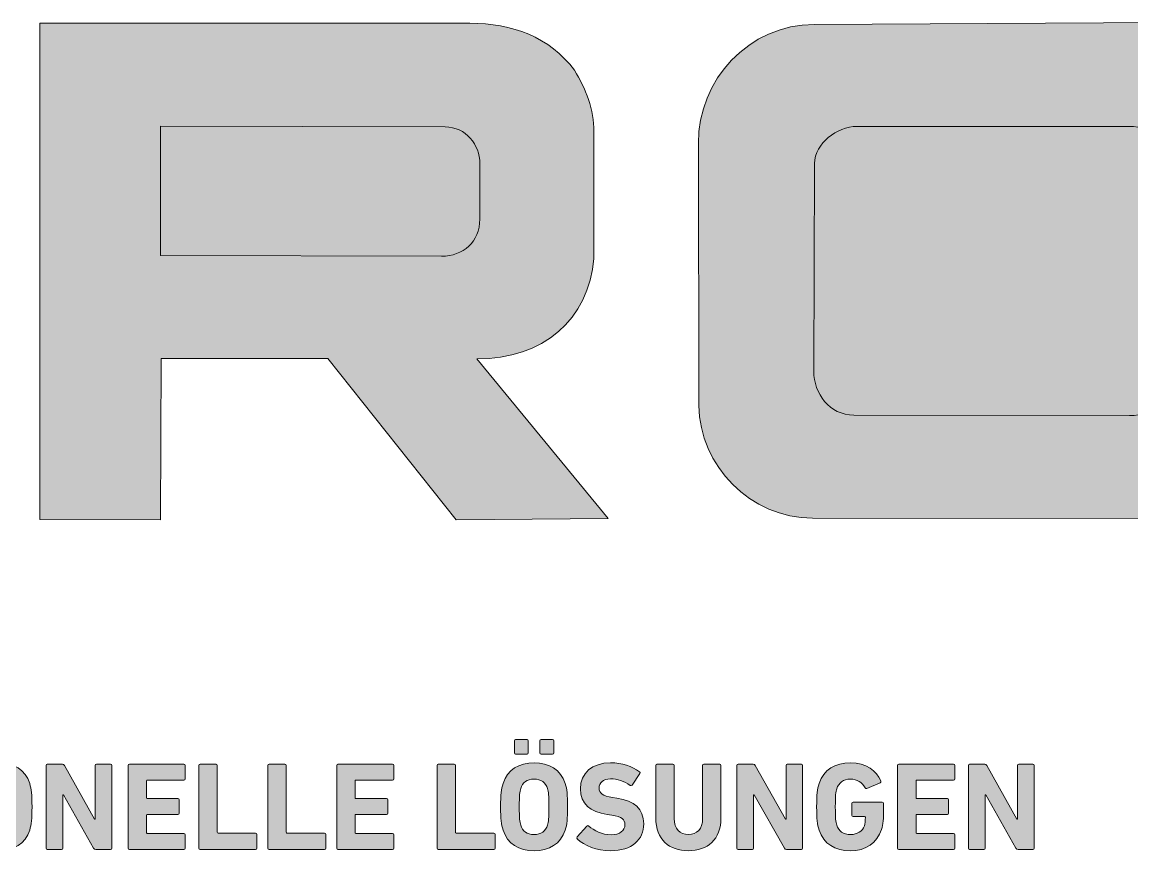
# Model space of a CAD drawing. Header units: millimetres. Extents: x -131 to 438, y 204 to 308.
# Drawn here: x 44 to 153.4, y 208.5 to 290.2 of the extents above; entities that cross this region are included whole.
import ezdxf

# ---------------------------------------------------------------- set-up
doc = ezdxf.new("R2010")
doc.units = ezdxf.units.MM
doc.header["$MEASUREMENT"] = 0
doc.layers.add('Ebene 1', color=7, linetype='Continuous', lineweight=0)

# ---------------------------------------------------------------- blocks, each defined once
blk = doc.blocks.new('Block_1')
at = {"layer": 'Ebene 1', "true_color": 0x0e1215, "transparency": 33554687}
h = blk.add_hatch(color=168, dxfattribs=at)
h.dxf.hatch_style = 2
edge = h.paths.add_edge_path()
edge.add_spline(control_points=[(89.12, 270.76), (89.12, 270.76), (89.12, 276.22), (89.12, 276.22), (89.12, 278.08), (87.76, 279.83), (85.69, 279.84), (85.69, 279.84), (57.65, 279.9), (57.65, 279.9), (57.65, 279.9), (57.66, 267.15), (57.66, 267.15), (57.66, 267.15), (85.34, 267.1), (85.34, 267.1), (87.47, 267.08), (89.12, 268.49), (89.12, 270.76)], knot_values=[0, 0, 0, 0, 1, 1, 1, 2, 2, 2, 3, 3, 3, 4, 4, 4, 5, 5, 5, 6, 6, 6, 6], degree=3, periodic=0)
edge = h.paths.add_edge_path()
edge.add_spline(control_points=[(101.76, 241.24), (101.76, 241.24), (86.8, 241.13), (86.8, 241.13), (86.8, 241.13), (74.13, 257.02), (74.13, 257.02), (74.13, 257.02), (57.7, 257), (57.7, 257), (57.7, 257), (57.66, 241.11), (57.66, 241.11), (57.66, 241.11), (45.74, 241.14), (45.74, 241.14), (45.74, 241.14), (45.74, 290.07), (45.74, 290.07), (45.74, 290.07), (88.15, 290.05), (88.15, 290.05), (92.31, 290.05), (95.98, 288.7), (98.46, 285.42), (99.56, 283.62), (100.37, 281.54), (100.36, 279.36), (100.36, 279.36), (100.36, 266.87), (100.36, 266.87), (99.9, 260.9), (95.33, 256.91), (88.83, 256.99), (88.83, 256.99), (101.76, 241.24), (101.76, 241.24)], knot_values=[0, 0, 0, 0, 1, 1, 1, 2, 2, 2, 3, 3, 3, 4, 4, 4, 5, 5, 5, 6, 6, 6, 7, 7, 7, 8, 8, 8, 9, 9, 9, 10, 10, 10, 11, 11, 11, 12, 12, 12, 12], degree=3, periodic=0)
h = blk.add_hatch(color=168, dxfattribs=at)
h.dxf.hatch_style = 2
edge = h.paths.add_edge_path()
edge.add_spline(control_points=[(157.45, 255.9), (157.45, 255.9), (157.44, 275.53), (157.44, 275.53), (157.44, 277.93), (155.57, 279.89), (153.09, 279.89), (153.09, 279.89), (126.29, 279.88), (126.29, 279.88), (124.32, 279.88), (122.12, 278.2), (122.11, 276.23), (122.11, 276.23), (122.04, 255.74), (122.04, 255.74), (122.03, 253.58), (123.58, 251.43), (125.99, 251.43), (125.99, 251.43), (153.16, 251.38), (153.16, 251.38), (155.59, 251.38), (157.46, 253.43), (157.45, 255.9)], knot_values=[0, 0, 0, 0, 1, 1, 1, 2, 2, 2, 3, 3, 3, 4, 4, 4, 5, 5, 5, 6, 6, 6, 7, 7, 7, 8, 8, 8, 8], degree=3, periodic=0)
edge = h.paths.add_edge_path()
edge.add_spline(control_points=[(168.91, 253.06), (168.92, 246.75), (164.2, 241.24), (157.84, 241.24), (157.84, 241.24), (121.91, 241.27), (121.91, 241.27), (115.83, 241.27), (110.74, 246.48), (110.72, 252.37), (110.72, 252.37), (110.66, 278.2), (110.66, 278.2), (110.64, 284.49), (115.61, 289.9), (122.1, 289.94), (122.1, 289.94), (156.26, 290.12), (156.26, 290.12), (163.03, 290.15), (168.86, 285.66), (168.87, 278.66), (168.87, 278.66), (168.91, 253.06), (168.91, 253.06)], knot_values=[0, 0, 0, 0, 1, 1, 1, 2, 2, 2, 3, 3, 3, 4, 4, 4, 5, 5, 5, 6, 6, 6, 7, 7, 7, 8, 8, 8, 8], degree=3, periodic=0)
at = {"layer": 'Ebene 1', "true_color": 0xfdfdfd, "transparency": 33554687}
h = blk.add_hatch(color=7, dxfattribs=at)
h.dxf.hatch_style = 2
edge = h.paths.add_edge_path()
edge.add_spline(control_points=[(89.12, 270.76), (89.12, 268.49), (87.47, 267.08), (85.34, 267.1), (85.34, 267.1), (57.66, 267.15), (57.66, 267.15), (57.66, 267.15), (57.65, 279.9), (57.65, 279.9), (57.65, 279.9), (85.69, 279.84), (85.69, 279.84), (87.76, 279.83), (89.12, 278.08), (89.12, 276.22), (89.12, 276.22), (89.12, 270.76), (89.12, 270.76)], knot_values=[0, 0, 0, 0, 1, 1, 1, 2, 2, 2, 3, 3, 3, 4, 4, 4, 5, 5, 5, 6, 6, 6, 6], degree=3, periodic=0)
h = blk.add_hatch(color=7, dxfattribs=at)
h.dxf.hatch_style = 2
edge = h.paths.add_edge_path()
edge.add_spline(control_points=[(157.45, 255.9), (157.46, 253.43), (155.59, 251.38), (153.16, 251.38), (153.16, 251.38), (125.99, 251.43), (125.99, 251.43), (123.58, 251.43), (122.03, 253.58), (122.04, 255.74), (122.04, 255.74), (122.11, 276.23), (122.11, 276.23), (122.12, 278.2), (124.32, 279.88), (126.29, 279.88), (126.29, 279.88), (153.09, 279.89), (153.09, 279.89), (155.57, 279.89), (157.44, 277.93), (157.44, 275.53), (157.44, 275.53), (157.45, 255.9), (157.45, 255.9)], knot_values=[0, 0, 0, 0, 1, 1, 1, 2, 2, 2, 3, 3, 3, 4, 4, 4, 5, 5, 5, 6, 6, 6, 7, 7, 7, 8, 8, 8, 8], degree=3, periodic=0)
at = {"layer": 'Ebene 1'}
for points, knots in [([(101.76, 241.24), (101.76, 241.24), (86.8, 241.13), (86.8, 241.13), (86.8, 241.13), (74.13, 257.02), (74.13, 257.02), (74.13, 257.02), (57.7, 257), (57.7, 257), (57.7, 257), (57.66, 241.11), (57.66, 241.11), (57.66, 241.11), (45.74, 241.14), (45.74, 241.14), (45.74, 241.14), (45.74, 290.07), (45.74, 290.07), (45.74, 290.07), (88.15, 290.05), (88.15, 290.05), (92.31, 290.05), (95.98, 288.7), (98.46, 285.42), (99.56, 283.62), (100.37, 281.54), (100.36, 279.36), (100.36, 279.36), (100.36, 266.87), (100.36, 266.87), (99.9, 260.9), (95.33, 256.91), (88.83, 256.99), (88.83, 256.99), (101.76, 241.24), (101.76, 241.24)], [0, 0, 0, 0, 1, 1, 1, 2, 2, 2, 3, 3, 3, 4, 4, 4, 5, 5, 5, 6, 6, 6, 7, 7, 7, 8, 8, 8, 9, 9, 9, 10, 10, 10, 11, 11, 11, 12, 12, 12, 12]), ([(168.91, 253.06), (168.92, 246.75), (164.2, 241.24), (157.84, 241.24), (157.84, 241.24), (121.91, 241.27), (121.91, 241.27), (115.83, 241.27), (110.74, 246.48), (110.72, 252.37), (110.72, 252.37), (110.66, 278.2), (110.66, 278.2), (110.64, 284.49), (115.61, 289.9), (122.1, 289.94), (122.1, 289.94), (156.26, 290.12), (156.26, 290.12), (163.03, 290.15), (168.86, 285.66), (168.87, 278.66), (168.87, 278.66), (168.91, 253.06), (168.91, 253.06)], [0, 0, 0, 0, 1, 1, 1, 2, 2, 2, 3, 3, 3, 4, 4, 4, 5, 5, 5, 6, 6, 6, 7, 7, 7, 8, 8, 8, 8]), ([(89.12, 270.76), (89.12, 268.49), (87.47, 267.08), (85.34, 267.1), (85.34, 267.1), (57.66, 267.15), (57.66, 267.15), (57.66, 267.15), (57.65, 279.9), (57.65, 279.9), (57.65, 279.9), (85.69, 279.84), (85.69, 279.84), (87.76, 279.83), (89.12, 278.08), (89.12, 276.22), (89.12, 276.22), (89.12, 270.76), (89.12, 270.76)], [0, 0, 0, 0, 1, 1, 1, 2, 2, 2, 3, 3, 3, 4, 4, 4, 5, 5, 5, 6, 6, 6, 6]), ([(89.12, 270.76), (89.12, 270.76), (89.12, 276.22), (89.12, 276.22), (89.12, 278.08), (87.76, 279.83), (85.69, 279.84), (85.69, 279.84), (57.65, 279.9), (57.65, 279.9), (57.65, 279.9), (57.66, 267.15), (57.66, 267.15), (57.66, 267.15), (85.34, 267.1), (85.34, 267.1), (87.47, 267.08), (89.12, 268.49), (89.12, 270.76)], [0, 0, 0, 0, 1, 1, 1, 2, 2, 2, 3, 3, 3, 4, 4, 4, 5, 5, 5, 6, 6, 6, 6]), ([(157.45, 255.9), (157.46, 253.43), (155.59, 251.38), (153.16, 251.38), (153.16, 251.38), (125.99, 251.43), (125.99, 251.43), (123.58, 251.43), (122.03, 253.58), (122.04, 255.74), (122.04, 255.74), (122.11, 276.23), (122.11, 276.23), (122.12, 278.2), (124.32, 279.88), (126.29, 279.88), (126.29, 279.88), (153.09, 279.89), (153.09, 279.89), (155.57, 279.89), (157.44, 277.93), (157.44, 275.53), (157.44, 275.53), (157.45, 255.9), (157.45, 255.9)], [0, 0, 0, 0, 1, 1, 1, 2, 2, 2, 3, 3, 3, 4, 4, 4, 5, 5, 5, 6, 6, 6, 7, 7, 7, 8, 8, 8, 8]), ([(157.45, 255.9), (157.45, 255.9), (157.44, 275.53), (157.44, 275.53), (157.44, 277.93), (155.57, 279.89), (153.09, 279.89), (153.09, 279.89), (126.29, 279.88), (126.29, 279.88), (124.32, 279.88), (122.12, 278.2), (122.11, 276.23), (122.11, 276.23), (122.04, 255.74), (122.04, 255.74), (122.03, 253.58), (123.58, 251.43), (125.99, 251.43), (125.99, 251.43), (153.16, 251.38), (153.16, 251.38), (155.59, 251.38), (157.46, 253.43), (157.45, 255.9)], [0, 0, 0, 0, 1, 1, 1, 2, 2, 2, 3, 3, 3, 4, 4, 4, 5, 5, 5, 6, 6, 6, 7, 7, 7, 8, 8, 8, 8])]:
    blk.add_open_spline(points, degree=3, knots=knots, dxfattribs=at)
blk = doc.blocks.new('Block_0')
at = {"layer": 'Ebene 1'}
blk.add_blockref('Block_1', (0, 0), dxfattribs=at)
blk = doc.blocks.new('Block_5')
at = {"layer": 'Ebene 1', "true_color": 0x000000, "transparency": 33554687}
h = blk.add_hatch(color=18, dxfattribs=at)
h.dxf.hatch_style = 2
edge = h.paths.add_edge_path()
edge.add_spline(control_points=[(95.16, 218.02), (95.09, 218.02), (95.04, 218.07), (95.04, 218.14), (95.04, 218.14), (95.04, 219.35), (95.04, 219.35), (95.04, 219.43), (95.09, 219.48), (95.16, 219.48), (95.16, 219.48), (96.27, 219.48), (96.27, 219.48), (96.35, 219.48), (96.4, 219.43), (96.4, 219.35), (96.4, 219.35), (96.4, 218.14), (96.4, 218.14), (96.4, 218.07), (96.35, 218.02), (96.27, 218.02), (96.27, 218.02), (95.16, 218.02), (95.16, 218.02)], knot_values=[0, 0, 0, 0, 1, 1, 1, 2, 2, 2, 3, 3, 3, 4, 4, 4, 5, 5, 5, 6, 6, 6, 7, 7, 7, 8, 8, 8, 8], degree=3, periodic=0)
edge = h.paths.add_edge_path()
edge.add_spline(control_points=[(95.79, 211.03), (95.89, 211.33), (95.93, 211.73), (95.93, 212.83), (95.93, 213.93), (95.89, 214.34), (95.79, 214.64), (95.61, 215.22), (95.16, 215.56), (94.47, 215.56), (93.78, 215.56), (93.33, 215.22), (93.15, 214.64), (93.05, 214.34), (93.01, 213.93), (93.01, 212.83), (93.01, 211.73), (93.05, 211.33), (93.15, 211.03), (93.33, 210.45), (93.78, 210.1), (94.47, 210.1), (95.16, 210.1), (95.61, 210.45), (95.79, 211.03)], knot_values=[0, 0, 0, 0, 1, 1, 1, 2, 2, 2, 3, 3, 3, 4, 4, 4, 5, 5, 5, 6, 6, 6, 7, 7, 7, 8, 8, 8, 8], degree=3, periodic=0)
edge = h.paths.add_edge_path()
edge.add_spline(control_points=[(92.65, 218.02), (92.58, 218.02), (92.53, 218.07), (92.53, 218.14), (92.53, 218.14), (92.53, 219.35), (92.53, 219.35), (92.53, 219.43), (92.58, 219.48), (92.65, 219.48), (92.65, 219.48), (93.77, 219.48), (93.77, 219.48), (93.84, 219.48), (93.89, 219.43), (93.89, 219.35), (93.89, 219.35), (93.89, 218.14), (93.89, 218.14), (93.89, 218.07), (93.84, 218.02), (93.77, 218.02), (93.77, 218.02), (92.65, 218.02), (92.65, 218.02)], knot_values=[0, 0, 0, 0, 1, 1, 1, 2, 2, 2, 3, 3, 3, 4, 4, 4, 5, 5, 5, 6, 6, 6, 7, 7, 7, 8, 8, 8, 8], degree=3, periodic=0)
edge = h.paths.add_edge_path()
edge.add_spline(control_points=[(91.41, 210.54), (91.22, 211.12), (91.17, 211.59), (91.17, 212.83), (91.17, 214.08), (91.22, 214.55), (91.41, 215.13), (91.84, 216.49), (93, 217.17), (94.47, 217.17), (95.94, 217.17), (97.1, 216.49), (97.53, 215.13), (97.72, 214.55), (97.77, 214.08), (97.77, 212.83), (97.77, 211.59), (97.72, 211.12), (97.53, 210.54), (97.1, 209.18), (95.94, 208.5), (94.47, 208.5), (93, 208.5), (91.84, 209.18), (91.41, 210.54)], knot_values=[0, 0, 0, 0, 1, 1, 1, 2, 2, 2, 3, 3, 3, 4, 4, 4, 5, 5, 5, 6, 6, 6, 7, 7, 7, 8, 8, 8, 8], degree=3, periodic=0)
h = blk.add_hatch(color=18, dxfattribs=at)
h.dxf.hatch_style = 2
edge = h.paths.add_edge_path()
edge.add_spline(control_points=[(43.01, 211.03), (43.11, 211.33), (43.14, 211.73), (43.14, 212.83), (43.14, 213.93), (43.11, 214.34), (43.01, 214.64), (42.82, 215.22), (42.38, 215.56), (41.69, 215.56), (40.99, 215.56), (40.55, 215.22), (40.36, 214.64), (40.27, 214.34), (40.23, 213.93), (40.23, 212.83), (40.23, 211.73), (40.27, 211.33), (40.36, 211.03), (40.55, 210.45), (40.99, 210.1), (41.69, 210.1), (42.38, 210.1), (42.82, 210.45), (43.01, 211.03)], knot_values=[0, 0, 0, 0, 1, 1, 1, 2, 2, 2, 3, 3, 3, 4, 4, 4, 5, 5, 5, 6, 6, 6, 7, 7, 7, 8, 8, 8, 8], degree=3, periodic=0)
edge = h.paths.add_edge_path()
edge.add_spline(control_points=[(38.62, 210.54), (38.44, 211.12), (38.39, 211.59), (38.39, 212.83), (38.39, 214.08), (38.44, 214.55), (38.62, 215.13), (39.06, 216.49), (40.22, 217.17), (41.69, 217.17), (43.16, 217.17), (44.32, 216.49), (44.75, 215.13), (44.93, 214.55), (44.98, 214.08), (44.98, 212.83), (44.98, 211.59), (44.93, 211.12), (44.75, 210.54), (44.32, 209.18), (43.16, 208.5), (41.69, 208.5), (40.22, 208.5), (39.06, 209.18), (38.62, 210.54)], knot_values=[0, 0, 0, 0, 1, 1, 1, 2, 2, 2, 3, 3, 3, 4, 4, 4, 5, 5, 5, 6, 6, 6, 7, 7, 7, 8, 8, 8, 8], degree=3, periodic=0)
h = blk.add_hatch(color=18, dxfattribs=at)
h.dxf.hatch_style = 2
edge = h.paths.add_edge_path()
edge.add_spline(control_points=[(46.37, 216.91), (46.37, 216.98), (46.41, 217.03), (46.49, 217.03), (46.49, 217.03), (47.97, 217.03), (47.97, 217.03), (48.06, 217.03), (48.13, 216.99), (48.18, 216.91), (48.18, 216.91), (51.14, 211.62), (51.14, 211.62), (51.14, 211.62), (51.21, 211.62), (51.21, 211.62), (51.21, 211.62), (51.21, 216.91), (51.21, 216.91), (51.21, 216.98), (51.26, 217.03), (51.33, 217.03), (51.33, 217.03), (52.72, 217.03), (52.72, 217.03), (52.8, 217.03), (52.85, 216.98), (52.85, 216.91), (52.85, 216.91), (52.85, 208.76), (52.85, 208.76), (52.85, 208.68), (52.8, 208.63), (52.72, 208.63), (52.72, 208.63), (51.26, 208.63), (51.26, 208.63), (51.16, 208.63), (51.09, 208.67), (51.05, 208.76), (51.05, 208.76), (48.07, 214.03), (48.07, 214.03), (48.07, 214.03), (48.01, 214.03), (48.01, 214.03), (48.01, 214.03), (48.01, 208.76), (48.01, 208.76), (48.01, 208.68), (47.96, 208.63), (47.88, 208.63), (47.88, 208.63), (46.49, 208.63), (46.49, 208.63), (46.41, 208.63), (46.37, 208.68), (46.37, 208.76), (46.37, 208.76), (46.37, 216.91), (46.37, 216.91)], knot_values=[0, 0, 0, 0, 1, 1, 1, 2, 2, 2, 3, 3, 3, 4, 4, 4, 5, 5, 5, 6, 6, 6, 7, 7, 7, 8, 8, 8, 9, 9, 9, 10, 10, 10, 11, 11, 11, 12, 12, 12, 13, 13, 13, 14, 14, 14, 15, 15, 15, 16, 16, 16, 17, 17, 17, 18, 18, 18, 19, 19, 19, 20, 20, 20, 20], degree=3, periodic=0)
h = blk.add_hatch(color=18, dxfattribs=at)
h.dxf.hatch_style = 2
edge = h.paths.add_edge_path()
edge.add_spline(control_points=[(54.45, 216.91), (54.45, 216.98), (54.5, 217.03), (54.58, 217.03), (54.58, 217.03), (59.96, 217.03), (59.96, 217.03), (60.03, 217.03), (60.08, 216.98), (60.08, 216.91), (60.08, 216.91), (60.08, 215.59), (60.08, 215.59), (60.08, 215.51), (60.03, 215.46), (59.96, 215.46), (59.96, 215.46), (56.34, 215.46), (56.34, 215.46), (56.29, 215.46), (56.27, 215.44), (56.27, 215.39), (56.27, 215.39), (56.27, 213.72), (56.27, 213.72), (56.27, 213.67), (56.29, 213.65), (56.34, 213.65), (56.34, 213.65), (59.36, 213.65), (59.36, 213.65), (59.43, 213.65), (59.48, 213.6), (59.48, 213.52), (59.48, 213.52), (59.48, 212.22), (59.48, 212.22), (59.48, 212.14), (59.43, 212.09), (59.36, 212.09), (59.36, 212.09), (56.34, 212.09), (56.34, 212.09), (56.29, 212.09), (56.27, 212.07), (56.27, 212.02), (56.27, 212.02), (56.27, 210.28), (56.27, 210.28), (56.27, 210.23), (56.29, 210.2), (56.34, 210.2), (56.34, 210.2), (59.96, 210.2), (59.96, 210.2), (60.03, 210.2), (60.08, 210.15), (60.08, 210.08), (60.08, 210.08), (60.08, 208.76), (60.08, 208.76), (60.08, 208.68), (60.03, 208.63), (59.96, 208.63), (59.96, 208.63), (54.58, 208.63), (54.58, 208.63), (54.5, 208.63), (54.45, 208.68), (54.45, 208.76), (54.45, 208.76), (54.45, 216.91), (54.45, 216.91)], knot_values=[0, 0, 0, 0, 1, 1, 1, 2, 2, 2, 3, 3, 3, 4, 4, 4, 5, 5, 5, 6, 6, 6, 7, 7, 7, 8, 8, 8, 9, 9, 9, 10, 10, 10, 11, 11, 11, 12, 12, 12, 13, 13, 13, 14, 14, 14, 15, 15, 15, 16, 16, 16, 17, 17, 17, 18, 18, 18, 19, 19, 19, 20, 20, 20, 21, 21, 21, 22, 22, 22, 23, 23, 23, 24, 24, 24, 24], degree=3, periodic=0)
h = blk.add_hatch(color=18, dxfattribs=at)
h.dxf.hatch_style = 2
edge = h.paths.add_edge_path()
edge.add_spline(control_points=[(61.43, 216.91), (61.43, 216.98), (61.48, 217.03), (61.55, 217.03), (61.55, 217.03), (63.12, 217.03), (63.12, 217.03), (63.19, 217.03), (63.24, 216.98), (63.24, 216.91), (63.24, 216.91), (63.24, 210.33), (63.24, 210.33), (63.24, 210.28), (63.27, 210.25), (63.32, 210.25), (63.32, 210.25), (67.02, 210.25), (67.02, 210.25), (67.1, 210.25), (67.15, 210.2), (67.15, 210.13), (67.15, 210.13), (67.15, 208.76), (67.15, 208.76), (67.15, 208.68), (67.1, 208.63), (67.02, 208.63), (67.02, 208.63), (61.55, 208.63), (61.55, 208.63), (61.48, 208.63), (61.43, 208.68), (61.43, 208.76), (61.43, 208.76), (61.43, 216.91), (61.43, 216.91)], knot_values=[0, 0, 0, 0, 1, 1, 1, 2, 2, 2, 3, 3, 3, 4, 4, 4, 5, 5, 5, 6, 6, 6, 7, 7, 7, 8, 8, 8, 9, 9, 9, 10, 10, 10, 11, 11, 11, 12, 12, 12, 12], degree=3, periodic=0)
h = blk.add_hatch(color=18, dxfattribs=at)
h.dxf.hatch_style = 2
edge = h.paths.add_edge_path()
edge.add_spline(control_points=[(68.22, 216.91), (68.22, 216.98), (68.27, 217.03), (68.34, 217.03), (68.34, 217.03), (69.91, 217.03), (69.91, 217.03), (69.99, 217.03), (70.03, 216.98), (70.03, 216.91), (70.03, 216.91), (70.03, 210.33), (70.03, 210.33), (70.03, 210.28), (70.06, 210.25), (70.11, 210.25), (70.11, 210.25), (73.81, 210.25), (73.81, 210.25), (73.89, 210.25), (73.94, 210.2), (73.94, 210.13), (73.94, 210.13), (73.94, 208.76), (73.94, 208.76), (73.94, 208.68), (73.89, 208.63), (73.81, 208.63), (73.81, 208.63), (68.34, 208.63), (68.34, 208.63), (68.27, 208.63), (68.22, 208.68), (68.22, 208.76), (68.22, 208.76), (68.22, 216.91), (68.22, 216.91)], knot_values=[0, 0, 0, 0, 1, 1, 1, 2, 2, 2, 3, 3, 3, 4, 4, 4, 5, 5, 5, 6, 6, 6, 7, 7, 7, 8, 8, 8, 9, 9, 9, 10, 10, 10, 11, 11, 11, 12, 12, 12, 12], degree=3, periodic=0)
h = blk.add_hatch(color=18, dxfattribs=at)
h.dxf.hatch_style = 2
edge = h.paths.add_edge_path()
edge.add_spline(control_points=[(75.01, 216.91), (75.01, 216.98), (75.06, 217.03), (75.13, 217.03), (75.13, 217.03), (80.52, 217.03), (80.52, 217.03), (80.59, 217.03), (80.64, 216.98), (80.64, 216.91), (80.64, 216.91), (80.64, 215.59), (80.64, 215.59), (80.64, 215.51), (80.59, 215.46), (80.52, 215.46), (80.52, 215.46), (76.9, 215.46), (76.9, 215.46), (76.85, 215.46), (76.83, 215.44), (76.83, 215.39), (76.83, 215.39), (76.83, 213.72), (76.83, 213.72), (76.83, 213.67), (76.85, 213.65), (76.9, 213.65), (76.9, 213.65), (79.91, 213.65), (79.91, 213.65), (79.99, 213.65), (80.04, 213.6), (80.04, 213.52), (80.04, 213.52), (80.04, 212.22), (80.04, 212.22), (80.04, 212.14), (79.99, 212.09), (79.91, 212.09), (79.91, 212.09), (76.9, 212.09), (76.9, 212.09), (76.85, 212.09), (76.83, 212.07), (76.83, 212.02), (76.83, 212.02), (76.83, 210.28), (76.83, 210.28), (76.83, 210.23), (76.85, 210.2), (76.9, 210.2), (76.9, 210.2), (80.52, 210.2), (80.52, 210.2), (80.59, 210.2), (80.64, 210.15), (80.64, 210.08), (80.64, 210.08), (80.64, 208.76), (80.64, 208.76), (80.64, 208.68), (80.59, 208.63), (80.52, 208.63), (80.52, 208.63), (75.13, 208.63), (75.13, 208.63), (75.06, 208.63), (75.01, 208.68), (75.01, 208.76), (75.01, 208.76), (75.01, 216.91), (75.01, 216.91)], knot_values=[0, 0, 0, 0, 1, 1, 1, 2, 2, 2, 3, 3, 3, 4, 4, 4, 5, 5, 5, 6, 6, 6, 7, 7, 7, 8, 8, 8, 9, 9, 9, 10, 10, 10, 11, 11, 11, 12, 12, 12, 13, 13, 13, 14, 14, 14, 15, 15, 15, 16, 16, 16, 17, 17, 17, 18, 18, 18, 19, 19, 19, 20, 20, 20, 21, 21, 21, 22, 22, 22, 23, 23, 23, 24, 24, 24, 24], degree=3, periodic=0)
h = blk.add_hatch(color=18, dxfattribs=at)
h.dxf.hatch_style = 2
edge = h.paths.add_edge_path()
edge.add_spline(control_points=[(84.9, 216.91), (84.9, 216.98), (84.95, 217.03), (85.02, 217.03), (85.02, 217.03), (86.59, 217.03), (86.59, 217.03), (86.67, 217.03), (86.72, 216.98), (86.72, 216.91), (86.72, 216.91), (86.72, 210.33), (86.72, 210.33), (86.72, 210.28), (86.74, 210.25), (86.79, 210.25), (86.79, 210.25), (90.49, 210.25), (90.49, 210.25), (90.57, 210.25), (90.62, 210.2), (90.62, 210.13), (90.62, 210.13), (90.62, 208.76), (90.62, 208.76), (90.62, 208.68), (90.57, 208.63), (90.49, 208.63), (90.49, 208.63), (85.02, 208.63), (85.02, 208.63), (84.95, 208.63), (84.9, 208.68), (84.9, 208.76), (84.9, 208.76), (84.9, 216.91), (84.9, 216.91)], knot_values=[0, 0, 0, 0, 1, 1, 1, 2, 2, 2, 3, 3, 3, 4, 4, 4, 5, 5, 5, 6, 6, 6, 7, 7, 7, 8, 8, 8, 9, 9, 9, 10, 10, 10, 11, 11, 11, 12, 12, 12, 12], degree=3, periodic=0)
h = blk.add_hatch(color=18, dxfattribs=at)
h.dxf.hatch_style = 2
edge = h.paths.add_edge_path()
edge.add_spline(control_points=[(98.74, 209.65), (98.69, 209.7), (98.67, 209.78), (98.73, 209.86), (98.73, 209.86), (99.67, 210.93), (99.67, 210.93), (99.72, 210.99), (99.79, 210.99), (99.85, 210.94), (100.41, 210.5), (101.16, 210.08), (102.05, 210.08), (102.93, 210.08), (103.42, 210.49), (103.42, 211.08), (103.42, 211.57), (103.12, 211.88), (102.12, 212.02), (102.12, 212.02), (101.68, 212.08), (101.68, 212.08), (99.98, 212.31), (99.03, 213.12), (99.03, 214.6), (99.03, 216.14), (100.19, 217.17), (102, 217.17), (103.11, 217.17), (104.15, 216.83), (104.85, 216.29), (104.93, 216.24), (104.94, 216.19), (104.88, 216.1), (104.88, 216.1), (104.13, 214.98), (104.13, 214.98), (104.08, 214.92), (104.01, 214.91), (103.95, 214.94), (103.31, 215.36), (102.69, 215.59), (102, 215.59), (101.26, 215.59), (100.88, 215.2), (100.88, 214.67), (100.88, 214.19), (101.22, 213.88), (102.19, 213.75), (102.19, 213.75), (102.63, 213.68), (102.63, 213.68), (104.36, 213.45), (105.27, 212.66), (105.27, 211.14), (105.27, 209.62), (104.15, 208.5), (101.98, 208.5), (100.67, 208.5), (99.4, 209.02), (98.74, 209.65)], knot_values=[0, 0, 0, 0, 1, 1, 1, 2, 2, 2, 3, 3, 3, 4, 4, 4, 5, 5, 5, 6, 6, 6, 7, 7, 7, 8, 8, 8, 9, 9, 9, 10, 10, 10, 11, 11, 11, 12, 12, 12, 13, 13, 13, 14, 14, 14, 15, 15, 15, 16, 16, 16, 17, 17, 17, 18, 18, 18, 19, 19, 19, 20, 20, 20, 20], degree=3, periodic=0)
h = blk.add_hatch(color=18, dxfattribs=at)
h.dxf.hatch_style = 2
edge = h.paths.add_edge_path()
edge.add_spline(control_points=[(106.46, 211.72), (106.46, 211.72), (106.46, 216.91), (106.46, 216.91), (106.46, 216.98), (106.51, 217.03), (106.58, 217.03), (106.58, 217.03), (108.15, 217.03), (108.15, 217.03), (108.22, 217.03), (108.27, 216.98), (108.27, 216.91), (108.27, 216.91), (108.27, 211.67), (108.27, 211.67), (108.27, 210.67), (108.83, 210.1), (109.68, 210.1), (110.52, 210.1), (111.08, 210.67), (111.08, 211.67), (111.08, 211.67), (111.08, 216.91), (111.08, 216.91), (111.08, 216.98), (111.13, 217.03), (111.2, 217.03), (111.2, 217.03), (112.77, 217.03), (112.77, 217.03), (112.84, 217.03), (112.89, 216.98), (112.89, 216.91), (112.89, 216.91), (112.89, 211.72), (112.89, 211.72), (112.89, 209.63), (111.56, 208.5), (109.68, 208.5), (107.79, 208.5), (106.46, 209.63), (106.46, 211.72)], knot_values=[0, 0, 0, 0, 1, 1, 1, 2, 2, 2, 3, 3, 3, 4, 4, 4, 5, 5, 5, 6, 6, 6, 7, 7, 7, 8, 8, 8, 9, 9, 9, 10, 10, 10, 11, 11, 11, 12, 12, 12, 13, 13, 13, 14, 14, 14, 14], degree=3, periodic=0)
h = blk.add_hatch(color=18, dxfattribs=at)
h.dxf.hatch_style = 2
edge = h.paths.add_edge_path()
edge.add_spline(control_points=[(114.46, 216.91), (114.46, 216.98), (114.51, 217.03), (114.58, 217.03), (114.58, 217.03), (116.06, 217.03), (116.06, 217.03), (116.15, 217.03), (116.22, 216.99), (116.27, 216.91), (116.27, 216.91), (119.24, 211.62), (119.24, 211.62), (119.24, 211.62), (119.3, 211.62), (119.3, 211.62), (119.3, 211.62), (119.3, 216.91), (119.3, 216.91), (119.3, 216.98), (119.35, 217.03), (119.42, 217.03), (119.42, 217.03), (120.82, 217.03), (120.82, 217.03), (120.89, 217.03), (120.94, 216.98), (120.94, 216.91), (120.94, 216.91), (120.94, 208.76), (120.94, 208.76), (120.94, 208.68), (120.89, 208.63), (120.82, 208.63), (120.82, 208.63), (119.35, 208.63), (119.35, 208.63), (119.25, 208.63), (119.19, 208.67), (119.14, 208.76), (119.14, 208.76), (116.16, 214.03), (116.16, 214.03), (116.16, 214.03), (116.1, 214.03), (116.1, 214.03), (116.1, 214.03), (116.1, 208.76), (116.1, 208.76), (116.1, 208.68), (116.05, 208.63), (115.98, 208.63), (115.98, 208.63), (114.58, 208.63), (114.58, 208.63), (114.51, 208.63), (114.46, 208.68), (114.46, 208.76), (114.46, 208.76), (114.46, 216.91), (114.46, 216.91)], knot_values=[0, 0, 0, 0, 1, 1, 1, 2, 2, 2, 3, 3, 3, 4, 4, 4, 5, 5, 5, 6, 6, 6, 7, 7, 7, 8, 8, 8, 9, 9, 9, 10, 10, 10, 11, 11, 11, 12, 12, 12, 13, 13, 13, 14, 14, 14, 15, 15, 15, 16, 16, 16, 17, 17, 17, 18, 18, 18, 19, 19, 19, 20, 20, 20, 20], degree=3, periodic=0)
h = blk.add_hatch(color=18, dxfattribs=at)
h.dxf.hatch_style = 2
edge = h.paths.add_edge_path()
edge.add_spline(control_points=[(122.32, 212.83), (122.32, 214.08), (122.37, 214.55), (122.56, 215.13), (122.99, 216.49), (124.15, 217.17), (125.65, 217.17), (127.21, 217.17), (128.24, 216.39), (128.63, 215.38), (128.67, 215.3), (128.66, 215.23), (128.58, 215.19), (128.58, 215.19), (127.26, 214.64), (127.26, 214.64), (127.18, 214.61), (127.12, 214.64), (127.09, 214.7), (126.76, 215.27), (126.34, 215.56), (125.65, 215.56), (124.93, 215.56), (124.49, 215.2), (124.3, 214.62), (124.2, 214.33), (124.16, 213.93), (124.16, 212.83), (124.16, 211.73), (124.2, 211.33), (124.3, 211.03), (124.49, 210.45), (124.94, 210.1), (125.67, 210.1), (126.3, 210.1), (126.84, 210.41), (127.02, 210.97), (127.08, 211.18), (127.12, 211.44), (127.12, 211.8), (127.12, 211.84), (127.09, 211.87), (127.04, 211.87), (127.04, 211.87), (125.91, 211.87), (125.91, 211.87), (125.83, 211.87), (125.78, 211.92), (125.78, 211.99), (125.78, 211.99), (125.78, 213.18), (125.78, 213.18), (125.78, 213.25), (125.83, 213.3), (125.91, 213.3), (125.91, 213.3), (128.79, 213.3), (128.79, 213.3), (128.87, 213.3), (128.92, 213.25), (128.92, 213.18), (128.92, 213.18), (128.92, 212.49), (128.92, 212.49), (128.92, 211.75), (128.86, 211.05), (128.71, 210.6), (128.29, 209.25), (127.13, 208.5), (125.65, 208.5), (124.15, 208.5), (122.99, 209.18), (122.56, 210.54), (122.37, 211.12), (122.32, 211.59), (122.32, 212.83)], knot_values=[0, 0, 0, 0, 1, 1, 1, 2, 2, 2, 3, 3, 3, 4, 4, 4, 5, 5, 5, 6, 6, 6, 7, 7, 7, 8, 8, 8, 9, 9, 9, 10, 10, 10, 11, 11, 11, 12, 12, 12, 13, 13, 13, 14, 14, 14, 15, 15, 15, 16, 16, 16, 17, 17, 17, 18, 18, 18, 19, 19, 19, 20, 20, 20, 21, 21, 21, 22, 22, 22, 23, 23, 23, 24, 24, 24, 25, 25, 25, 25], degree=3, periodic=0)
h = blk.add_hatch(color=18, dxfattribs=at)
h.dxf.hatch_style = 2
edge = h.paths.add_edge_path()
edge.add_spline(control_points=[(130.3, 216.91), (130.3, 216.98), (130.35, 217.03), (130.42, 217.03), (130.42, 217.03), (135.81, 217.03), (135.81, 217.03), (135.88, 217.03), (135.93, 216.98), (135.93, 216.91), (135.93, 216.91), (135.93, 215.59), (135.93, 215.59), (135.93, 215.51), (135.88, 215.46), (135.81, 215.46), (135.81, 215.46), (132.19, 215.46), (132.19, 215.46), (132.14, 215.46), (132.12, 215.44), (132.12, 215.39), (132.12, 215.39), (132.12, 213.72), (132.12, 213.72), (132.12, 213.67), (132.14, 213.65), (132.19, 213.65), (132.19, 213.65), (135.2, 213.65), (135.2, 213.65), (135.28, 213.65), (135.33, 213.6), (135.33, 213.52), (135.33, 213.52), (135.33, 212.22), (135.33, 212.22), (135.33, 212.14), (135.28, 212.09), (135.2, 212.09), (135.2, 212.09), (132.19, 212.09), (132.19, 212.09), (132.14, 212.09), (132.12, 212.07), (132.12, 212.02), (132.12, 212.02), (132.12, 210.28), (132.12, 210.28), (132.12, 210.23), (132.14, 210.2), (132.19, 210.2), (132.19, 210.2), (135.81, 210.2), (135.81, 210.2), (135.88, 210.2), (135.93, 210.15), (135.93, 210.08), (135.93, 210.08), (135.93, 208.76), (135.93, 208.76), (135.93, 208.68), (135.88, 208.63), (135.81, 208.63), (135.81, 208.63), (130.42, 208.63), (130.42, 208.63), (130.35, 208.63), (130.3, 208.68), (130.3, 208.76), (130.3, 208.76), (130.3, 216.91), (130.3, 216.91)], knot_values=[0, 0, 0, 0, 1, 1, 1, 2, 2, 2, 3, 3, 3, 4, 4, 4, 5, 5, 5, 6, 6, 6, 7, 7, 7, 8, 8, 8, 9, 9, 9, 10, 10, 10, 11, 11, 11, 12, 12, 12, 13, 13, 13, 14, 14, 14, 15, 15, 15, 16, 16, 16, 17, 17, 17, 18, 18, 18, 19, 19, 19, 20, 20, 20, 21, 21, 21, 22, 22, 22, 23, 23, 23, 24, 24, 24, 24], degree=3, periodic=0)
h = blk.add_hatch(color=18, dxfattribs=at)
h.dxf.hatch_style = 2
edge = h.paths.add_edge_path()
edge.add_spline(control_points=[(137.28, 216.91), (137.28, 216.98), (137.33, 217.03), (137.4, 217.03), (137.4, 217.03), (138.88, 217.03), (138.88, 217.03), (138.97, 217.03), (139.04, 216.99), (139.09, 216.91), (139.09, 216.91), (142.06, 211.62), (142.06, 211.62), (142.06, 211.62), (142.12, 211.62), (142.12, 211.62), (142.12, 211.62), (142.12, 216.91), (142.12, 216.91), (142.12, 216.98), (142.17, 217.03), (142.24, 217.03), (142.24, 217.03), (143.64, 217.03), (143.64, 217.03), (143.71, 217.03), (143.76, 216.98), (143.76, 216.91), (143.76, 216.91), (143.76, 208.76), (143.76, 208.76), (143.76, 208.68), (143.71, 208.63), (143.64, 208.63), (143.64, 208.63), (142.17, 208.63), (142.17, 208.63), (142.07, 208.63), (142.01, 208.67), (141.96, 208.76), (141.96, 208.76), (138.98, 214.03), (138.98, 214.03), (138.98, 214.03), (138.92, 214.03), (138.92, 214.03), (138.92, 214.03), (138.92, 208.76), (138.92, 208.76), (138.92, 208.68), (138.87, 208.63), (138.79, 208.63), (138.79, 208.63), (137.4, 208.63), (137.4, 208.63), (137.33, 208.63), (137.28, 208.68), (137.28, 208.76), (137.28, 208.76), (137.28, 216.91), (137.28, 216.91)], knot_values=[0, 0, 0, 0, 1, 1, 1, 2, 2, 2, 3, 3, 3, 4, 4, 4, 5, 5, 5, 6, 6, 6, 7, 7, 7, 8, 8, 8, 9, 9, 9, 10, 10, 10, 11, 11, 11, 12, 12, 12, 13, 13, 13, 14, 14, 14, 15, 15, 15, 16, 16, 16, 17, 17, 17, 18, 18, 18, 19, 19, 19, 20, 20, 20, 20], degree=3, periodic=0)
at = {"layer": 'Ebene 1'}
for points, knots in [([(92.65, 218.02), (92.58, 218.02), (92.53, 218.07), (92.53, 218.14), (92.53, 218.14), (92.53, 219.35), (92.53, 219.35), (92.53, 219.43), (92.58, 219.48), (92.65, 219.48), (92.65, 219.48), (93.77, 219.48), (93.77, 219.48), (93.84, 219.48), (93.89, 219.43), (93.89, 219.35), (93.89, 219.35), (93.89, 218.14), (93.89, 218.14), (93.89, 218.07), (93.84, 218.02), (93.77, 218.02), (93.77, 218.02), (92.65, 218.02), (92.65, 218.02)], [0, 0, 0, 0, 1, 1, 1, 2, 2, 2, 3, 3, 3, 4, 4, 4, 5, 5, 5, 6, 6, 6, 7, 7, 7, 8, 8, 8, 8]), ([(95.16, 218.02), (95.09, 218.02), (95.04, 218.07), (95.04, 218.14), (95.04, 218.14), (95.04, 219.35), (95.04, 219.35), (95.04, 219.43), (95.09, 219.48), (95.16, 219.48), (95.16, 219.48), (96.27, 219.48), (96.27, 219.48), (96.35, 219.48), (96.4, 219.43), (96.4, 219.35), (96.4, 219.35), (96.4, 218.14), (96.4, 218.14), (96.4, 218.07), (96.35, 218.02), (96.27, 218.02), (96.27, 218.02), (95.16, 218.02), (95.16, 218.02)], [0, 0, 0, 0, 1, 1, 1, 2, 2, 2, 3, 3, 3, 4, 4, 4, 5, 5, 5, 6, 6, 6, 7, 7, 7, 8, 8, 8, 8]), ([(38.62, 210.54), (38.44, 211.12), (38.39, 211.59), (38.39, 212.83), (38.39, 214.08), (38.44, 214.55), (38.62, 215.13), (39.06, 216.49), (40.22, 217.17), (41.69, 217.17), (43.16, 217.17), (44.32, 216.49), (44.75, 215.13), (44.93, 214.55), (44.98, 214.08), (44.98, 212.83), (44.98, 211.59), (44.93, 211.12), (44.75, 210.54), (44.32, 209.18), (43.16, 208.5), (41.69, 208.5), (40.22, 208.5), (39.06, 209.18), (38.62, 210.54)], [0, 0, 0, 0, 1, 1, 1, 2, 2, 2, 3, 3, 3, 4, 4, 4, 5, 5, 5, 6, 6, 6, 7, 7, 7, 8, 8, 8, 8]), ([(46.37, 216.91), (46.37, 216.98), (46.41, 217.03), (46.49, 217.03), (46.49, 217.03), (47.97, 217.03), (47.97, 217.03), (48.06, 217.03), (48.13, 216.99), (48.18, 216.91), (48.18, 216.91), (51.14, 211.62), (51.14, 211.62), (51.14, 211.62), (51.21, 211.62), (51.21, 211.62), (51.21, 211.62), (51.21, 216.91), (51.21, 216.91), (51.21, 216.98), (51.26, 217.03), (51.33, 217.03), (51.33, 217.03), (52.72, 217.03), (52.72, 217.03), (52.8, 217.03), (52.85, 216.98), (52.85, 216.91), (52.85, 216.91), (52.85, 208.76), (52.85, 208.76), (52.85, 208.68), (52.8, 208.63), (52.72, 208.63), (52.72, 208.63), (51.26, 208.63), (51.26, 208.63), (51.16, 208.63), (51.09, 208.67), (51.05, 208.76), (51.05, 208.76), (48.07, 214.03), (48.07, 214.03), (48.07, 214.03), (48.01, 214.03), (48.01, 214.03), (48.01, 214.03), (48.01, 208.76), (48.01, 208.76), (48.01, 208.68), (47.96, 208.63), (47.88, 208.63), (47.88, 208.63), (46.49, 208.63), (46.49, 208.63), (46.41, 208.63), (46.37, 208.68), (46.37, 208.76), (46.37, 208.76), (46.37, 216.91), (46.37, 216.91)], [0, 0, 0, 0, 1, 1, 1, 2, 2, 2, 3, 3, 3, 4, 4, 4, 5, 5, 5, 6, 6, 6, 7, 7, 7, 8, 8, 8, 9, 9, 9, 10, 10, 10, 11, 11, 11, 12, 12, 12, 13, 13, 13, 14, 14, 14, 15, 15, 15, 16, 16, 16, 17, 17, 17, 18, 18, 18, 19, 19, 19, 20, 20, 20, 20]), ([(54.45, 216.91), (54.45, 216.98), (54.5, 217.03), (54.58, 217.03), (54.58, 217.03), (59.96, 217.03), (59.96, 217.03), (60.03, 217.03), (60.08, 216.98), (60.08, 216.91), (60.08, 216.91), (60.08, 215.59), (60.08, 215.59), (60.08, 215.51), (60.03, 215.46), (59.96, 215.46), (59.96, 215.46), (56.34, 215.46), (56.34, 215.46), (56.29, 215.46), (56.27, 215.44), (56.27, 215.39), (56.27, 215.39), (56.27, 213.72), (56.27, 213.72), (56.27, 213.67), (56.29, 213.65), (56.34, 213.65), (56.34, 213.65), (59.36, 213.65), (59.36, 213.65), (59.43, 213.65), (59.48, 213.6), (59.48, 213.52), (59.48, 213.52), (59.48, 212.22), (59.48, 212.22), (59.48, 212.14), (59.43, 212.09), (59.36, 212.09), (59.36, 212.09), (56.34, 212.09), (56.34, 212.09), (56.29, 212.09), (56.27, 212.07), (56.27, 212.02), (56.27, 212.02), (56.27, 210.28), (56.27, 210.28), (56.27, 210.23), (56.29, 210.2), (56.34, 210.2), (56.34, 210.2), (59.96, 210.2), (59.96, 210.2), (60.03, 210.2), (60.08, 210.15), (60.08, 210.08), (60.08, 210.08), (60.08, 208.76), (60.08, 208.76), (60.08, 208.68), (60.03, 208.63), (59.96, 208.63), (59.96, 208.63), (54.58, 208.63), (54.58, 208.63), (54.5, 208.63), (54.45, 208.68), (54.45, 208.76), (54.45, 208.76), (54.45, 216.91), (54.45, 216.91)], [0, 0, 0, 0, 1, 1, 1, 2, 2, 2, 3, 3, 3, 4, 4, 4, 5, 5, 5, 6, 6, 6, 7, 7, 7, 8, 8, 8, 9, 9, 9, 10, 10, 10, 11, 11, 11, 12, 12, 12, 13, 13, 13, 14, 14, 14, 15, 15, 15, 16, 16, 16, 17, 17, 17, 18, 18, 18, 19, 19, 19, 20, 20, 20, 21, 21, 21, 22, 22, 22, 23, 23, 23, 24, 24, 24, 24]), ([(61.43, 216.91), (61.43, 216.98), (61.48, 217.03), (61.55, 217.03), (61.55, 217.03), (63.12, 217.03), (63.12, 217.03), (63.19, 217.03), (63.24, 216.98), (63.24, 216.91), (63.24, 216.91), (63.24, 210.33), (63.24, 210.33), (63.24, 210.28), (63.27, 210.25), (63.32, 210.25), (63.32, 210.25), (67.02, 210.25), (67.02, 210.25), (67.1, 210.25), (67.15, 210.2), (67.15, 210.13), (67.15, 210.13), (67.15, 208.76), (67.15, 208.76), (67.15, 208.68), (67.1, 208.63), (67.02, 208.63), (67.02, 208.63), (61.55, 208.63), (61.55, 208.63), (61.48, 208.63), (61.43, 208.68), (61.43, 208.76), (61.43, 208.76), (61.43, 216.91), (61.43, 216.91)], [0, 0, 0, 0, 1, 1, 1, 2, 2, 2, 3, 3, 3, 4, 4, 4, 5, 5, 5, 6, 6, 6, 7, 7, 7, 8, 8, 8, 9, 9, 9, 10, 10, 10, 11, 11, 11, 12, 12, 12, 12]), ([(68.22, 216.91), (68.22, 216.98), (68.27, 217.03), (68.34, 217.03), (68.34, 217.03), (69.91, 217.03), (69.91, 217.03), (69.99, 217.03), (70.03, 216.98), (70.03, 216.91), (70.03, 216.91), (70.03, 210.33), (70.03, 210.33), (70.03, 210.28), (70.06, 210.25), (70.11, 210.25), (70.11, 210.25), (73.81, 210.25), (73.81, 210.25), (73.89, 210.25), (73.94, 210.2), (73.94, 210.13), (73.94, 210.13), (73.94, 208.76), (73.94, 208.76), (73.94, 208.68), (73.89, 208.63), (73.81, 208.63), (73.81, 208.63), (68.34, 208.63), (68.34, 208.63), (68.27, 208.63), (68.22, 208.68), (68.22, 208.76), (68.22, 208.76), (68.22, 216.91), (68.22, 216.91)], [0, 0, 0, 0, 1, 1, 1, 2, 2, 2, 3, 3, 3, 4, 4, 4, 5, 5, 5, 6, 6, 6, 7, 7, 7, 8, 8, 8, 9, 9, 9, 10, 10, 10, 11, 11, 11, 12, 12, 12, 12]), ([(75.01, 216.91), (75.01, 216.98), (75.06, 217.03), (75.13, 217.03), (75.13, 217.03), (80.52, 217.03), (80.52, 217.03), (80.59, 217.03), (80.64, 216.98), (80.64, 216.91), (80.64, 216.91), (80.64, 215.59), (80.64, 215.59), (80.64, 215.51), (80.59, 215.46), (80.52, 215.46), (80.52, 215.46), (76.9, 215.46), (76.9, 215.46), (76.85, 215.46), (76.83, 215.44), (76.83, 215.39), (76.83, 215.39), (76.83, 213.72), (76.83, 213.72), (76.83, 213.67), (76.85, 213.65), (76.9, 213.65), (76.9, 213.65), (79.91, 213.65), (79.91, 213.65), (79.99, 213.65), (80.04, 213.6), (80.04, 213.52), (80.04, 213.52), (80.04, 212.22), (80.04, 212.22), (80.04, 212.14), (79.99, 212.09), (79.91, 212.09), (79.91, 212.09), (76.9, 212.09), (76.9, 212.09), (76.85, 212.09), (76.83, 212.07), (76.83, 212.02), (76.83, 212.02), (76.83, 210.28), (76.83, 210.28), (76.83, 210.23), (76.85, 210.2), (76.9, 210.2), (76.9, 210.2), (80.52, 210.2), (80.52, 210.2), (80.59, 210.2), (80.64, 210.15), (80.64, 210.08), (80.64, 210.08), (80.64, 208.76), (80.64, 208.76), (80.64, 208.68), (80.59, 208.63), (80.52, 208.63), (80.52, 208.63), (75.13, 208.63), (75.13, 208.63), (75.06, 208.63), (75.01, 208.68), (75.01, 208.76), (75.01, 208.76), (75.01, 216.91), (75.01, 216.91)], [0, 0, 0, 0, 1, 1, 1, 2, 2, 2, 3, 3, 3, 4, 4, 4, 5, 5, 5, 6, 6, 6, 7, 7, 7, 8, 8, 8, 9, 9, 9, 10, 10, 10, 11, 11, 11, 12, 12, 12, 13, 13, 13, 14, 14, 14, 15, 15, 15, 16, 16, 16, 17, 17, 17, 18, 18, 18, 19, 19, 19, 20, 20, 20, 21, 21, 21, 22, 22, 22, 23, 23, 23, 24, 24, 24, 24]), ([(84.9, 216.91), (84.9, 216.98), (84.95, 217.03), (85.02, 217.03), (85.02, 217.03), (86.59, 217.03), (86.59, 217.03), (86.67, 217.03), (86.72, 216.98), (86.72, 216.91), (86.72, 216.91), (86.72, 210.33), (86.72, 210.33), (86.72, 210.28), (86.74, 210.25), (86.79, 210.25), (86.79, 210.25), (90.49, 210.25), (90.49, 210.25), (90.57, 210.25), (90.62, 210.2), (90.62, 210.13), (90.62, 210.13), (90.62, 208.76), (90.62, 208.76), (90.62, 208.68), (90.57, 208.63), (90.49, 208.63), (90.49, 208.63), (85.02, 208.63), (85.02, 208.63), (84.95, 208.63), (84.9, 208.68), (84.9, 208.76), (84.9, 208.76), (84.9, 216.91), (84.9, 216.91)], [0, 0, 0, 0, 1, 1, 1, 2, 2, 2, 3, 3, 3, 4, 4, 4, 5, 5, 5, 6, 6, 6, 7, 7, 7, 8, 8, 8, 9, 9, 9, 10, 10, 10, 11, 11, 11, 12, 12, 12, 12]), ([(91.41, 210.54), (91.22, 211.12), (91.17, 211.59), (91.17, 212.83), (91.17, 214.08), (91.22, 214.55), (91.41, 215.13), (91.84, 216.49), (93, 217.17), (94.47, 217.17), (95.94, 217.17), (97.1, 216.49), (97.53, 215.13), (97.72, 214.55), (97.77, 214.08), (97.77, 212.83), (97.77, 211.59), (97.72, 211.12), (97.53, 210.54), (97.1, 209.18), (95.94, 208.5), (94.47, 208.5), (93, 208.5), (91.84, 209.18), (91.41, 210.54)], [0, 0, 0, 0, 1, 1, 1, 2, 2, 2, 3, 3, 3, 4, 4, 4, 5, 5, 5, 6, 6, 6, 7, 7, 7, 8, 8, 8, 8]), ([(98.74, 209.65), (98.69, 209.7), (98.67, 209.78), (98.73, 209.86), (98.73, 209.86), (99.67, 210.93), (99.67, 210.93), (99.72, 210.99), (99.79, 210.99), (99.85, 210.94), (100.41, 210.5), (101.16, 210.08), (102.05, 210.08), (102.93, 210.08), (103.42, 210.49), (103.42, 211.08), (103.42, 211.57), (103.12, 211.88), (102.12, 212.02), (102.12, 212.02), (101.68, 212.08), (101.68, 212.08), (99.98, 212.31), (99.03, 213.12), (99.03, 214.6), (99.03, 216.14), (100.19, 217.17), (102, 217.17), (103.11, 217.17), (104.15, 216.83), (104.85, 216.29), (104.93, 216.24), (104.94, 216.19), (104.88, 216.1), (104.88, 216.1), (104.13, 214.98), (104.13, 214.98), (104.08, 214.92), (104.01, 214.91), (103.95, 214.94), (103.31, 215.36), (102.69, 215.59), (102, 215.59), (101.26, 215.59), (100.88, 215.2), (100.88, 214.67), (100.88, 214.19), (101.22, 213.88), (102.19, 213.75), (102.19, 213.75), (102.63, 213.68), (102.63, 213.68), (104.36, 213.45), (105.27, 212.66), (105.27, 211.14), (105.27, 209.62), (104.15, 208.5), (101.98, 208.5), (100.67, 208.5), (99.4, 209.02), (98.74, 209.65)], [0, 0, 0, 0, 1, 1, 1, 2, 2, 2, 3, 3, 3, 4, 4, 4, 5, 5, 5, 6, 6, 6, 7, 7, 7, 8, 8, 8, 9, 9, 9, 10, 10, 10, 11, 11, 11, 12, 12, 12, 13, 13, 13, 14, 14, 14, 15, 15, 15, 16, 16, 16, 17, 17, 17, 18, 18, 18, 19, 19, 19, 20, 20, 20, 20]), ([(106.46, 211.72), (106.46, 211.72), (106.46, 216.91), (106.46, 216.91), (106.46, 216.98), (106.51, 217.03), (106.58, 217.03), (106.58, 217.03), (108.15, 217.03), (108.15, 217.03), (108.22, 217.03), (108.27, 216.98), (108.27, 216.91), (108.27, 216.91), (108.27, 211.67), (108.27, 211.67), (108.27, 210.67), (108.83, 210.1), (109.68, 210.1), (110.52, 210.1), (111.08, 210.67), (111.08, 211.67), (111.08, 211.67), (111.08, 216.91), (111.08, 216.91), (111.08, 216.98), (111.13, 217.03), (111.2, 217.03), (111.2, 217.03), (112.77, 217.03), (112.77, 217.03), (112.84, 217.03), (112.89, 216.98), (112.89, 216.91), (112.89, 216.91), (112.89, 211.72), (112.89, 211.72), (112.89, 209.63), (111.56, 208.5), (109.68, 208.5), (107.79, 208.5), (106.46, 209.63), (106.46, 211.72)], [0, 0, 0, 0, 1, 1, 1, 2, 2, 2, 3, 3, 3, 4, 4, 4, 5, 5, 5, 6, 6, 6, 7, 7, 7, 8, 8, 8, 9, 9, 9, 10, 10, 10, 11, 11, 11, 12, 12, 12, 13, 13, 13, 14, 14, 14, 14]), ([(114.46, 216.91), (114.46, 216.98), (114.51, 217.03), (114.58, 217.03), (114.58, 217.03), (116.06, 217.03), (116.06, 217.03), (116.15, 217.03), (116.22, 216.99), (116.27, 216.91), (116.27, 216.91), (119.24, 211.62), (119.24, 211.62), (119.24, 211.62), (119.3, 211.62), (119.3, 211.62), (119.3, 211.62), (119.3, 216.91), (119.3, 216.91), (119.3, 216.98), (119.35, 217.03), (119.42, 217.03), (119.42, 217.03), (120.82, 217.03), (120.82, 217.03), (120.89, 217.03), (120.94, 216.98), (120.94, 216.91), (120.94, 216.91), (120.94, 208.76), (120.94, 208.76), (120.94, 208.68), (120.89, 208.63), (120.82, 208.63), (120.82, 208.63), (119.35, 208.63), (119.35, 208.63), (119.25, 208.63), (119.19, 208.67), (119.14, 208.76), (119.14, 208.76), (116.16, 214.03), (116.16, 214.03), (116.16, 214.03), (116.1, 214.03), (116.1, 214.03), (116.1, 214.03), (116.1, 208.76), (116.1, 208.76), (116.1, 208.68), (116.05, 208.63), (115.98, 208.63), (115.98, 208.63), (114.58, 208.63), (114.58, 208.63), (114.51, 208.63), (114.46, 208.68), (114.46, 208.76), (114.46, 208.76), (114.46, 216.91), (114.46, 216.91)], [0, 0, 0, 0, 1, 1, 1, 2, 2, 2, 3, 3, 3, 4, 4, 4, 5, 5, 5, 6, 6, 6, 7, 7, 7, 8, 8, 8, 9, 9, 9, 10, 10, 10, 11, 11, 11, 12, 12, 12, 13, 13, 13, 14, 14, 14, 15, 15, 15, 16, 16, 16, 17, 17, 17, 18, 18, 18, 19, 19, 19, 20, 20, 20, 20]), ([(122.32, 212.83), (122.32, 214.08), (122.37, 214.55), (122.56, 215.13), (122.99, 216.49), (124.15, 217.17), (125.65, 217.17), (127.21, 217.17), (128.24, 216.39), (128.63, 215.38), (128.67, 215.3), (128.66, 215.23), (128.58, 215.19), (128.58, 215.19), (127.26, 214.64), (127.26, 214.64), (127.18, 214.61), (127.12, 214.64), (127.09, 214.7), (126.76, 215.27), (126.34, 215.56), (125.65, 215.56), (124.93, 215.56), (124.49, 215.2), (124.3, 214.62), (124.2, 214.33), (124.16, 213.93), (124.16, 212.83), (124.16, 211.73), (124.2, 211.33), (124.3, 211.03), (124.49, 210.45), (124.94, 210.1), (125.67, 210.1), (126.3, 210.1), (126.84, 210.41), (127.02, 210.97), (127.08, 211.18), (127.12, 211.44), (127.12, 211.8), (127.12, 211.84), (127.09, 211.87), (127.04, 211.87), (127.04, 211.87), (125.91, 211.87), (125.91, 211.87), (125.83, 211.87), (125.78, 211.92), (125.78, 211.99), (125.78, 211.99), (125.78, 213.18), (125.78, 213.18), (125.78, 213.25), (125.83, 213.3), (125.91, 213.3), (125.91, 213.3), (128.79, 213.3), (128.79, 213.3), (128.87, 213.3), (128.92, 213.25), (128.92, 213.18), (128.92, 213.18), (128.92, 212.49), (128.92, 212.49), (128.92, 211.75), (128.86, 211.05), (128.71, 210.6), (128.29, 209.25), (127.13, 208.5), (125.65, 208.5), (124.15, 208.5), (122.99, 209.18), (122.56, 210.54), (122.37, 211.12), (122.32, 211.59), (122.32, 212.83)], [0, 0, 0, 0, 1, 1, 1, 2, 2, 2, 3, 3, 3, 4, 4, 4, 5, 5, 5, 6, 6, 6, 7, 7, 7, 8, 8, 8, 9, 9, 9, 10, 10, 10, 11, 11, 11, 12, 12, 12, 13, 13, 13, 14, 14, 14, 15, 15, 15, 16, 16, 16, 17, 17, 17, 18, 18, 18, 19, 19, 19, 20, 20, 20, 21, 21, 21, 22, 22, 22, 23, 23, 23, 24, 24, 24, 25, 25, 25, 25]), ([(130.3, 216.91), (130.3, 216.98), (130.35, 217.03), (130.42, 217.03), (130.42, 217.03), (135.81, 217.03), (135.81, 217.03), (135.88, 217.03), (135.93, 216.98), (135.93, 216.91), (135.93, 216.91), (135.93, 215.59), (135.93, 215.59), (135.93, 215.51), (135.88, 215.46), (135.81, 215.46), (135.81, 215.46), (132.19, 215.46), (132.19, 215.46), (132.14, 215.46), (132.12, 215.44), (132.12, 215.39), (132.12, 215.39), (132.12, 213.72), (132.12, 213.72), (132.12, 213.67), (132.14, 213.65), (132.19, 213.65), (132.19, 213.65), (135.2, 213.65), (135.2, 213.65), (135.28, 213.65), (135.33, 213.6), (135.33, 213.52), (135.33, 213.52), (135.33, 212.22), (135.33, 212.22), (135.33, 212.14), (135.28, 212.09), (135.2, 212.09), (135.2, 212.09), (132.19, 212.09), (132.19, 212.09), (132.14, 212.09), (132.12, 212.07), (132.12, 212.02), (132.12, 212.02), (132.12, 210.28), (132.12, 210.28), (132.12, 210.23), (132.14, 210.2), (132.19, 210.2), (132.19, 210.2), (135.81, 210.2), (135.81, 210.2), (135.88, 210.2), (135.93, 210.15), (135.93, 210.08), (135.93, 210.08), (135.93, 208.76), (135.93, 208.76), (135.93, 208.68), (135.88, 208.63), (135.81, 208.63), (135.81, 208.63), (130.42, 208.63), (130.42, 208.63), (130.35, 208.63), (130.3, 208.68), (130.3, 208.76), (130.3, 208.76), (130.3, 216.91), (130.3, 216.91)], [0, 0, 0, 0, 1, 1, 1, 2, 2, 2, 3, 3, 3, 4, 4, 4, 5, 5, 5, 6, 6, 6, 7, 7, 7, 8, 8, 8, 9, 9, 9, 10, 10, 10, 11, 11, 11, 12, 12, 12, 13, 13, 13, 14, 14, 14, 15, 15, 15, 16, 16, 16, 17, 17, 17, 18, 18, 18, 19, 19, 19, 20, 20, 20, 21, 21, 21, 22, 22, 22, 23, 23, 23, 24, 24, 24, 24]), ([(137.28, 216.91), (137.28, 216.98), (137.33, 217.03), (137.4, 217.03), (137.4, 217.03), (138.88, 217.03), (138.88, 217.03), (138.97, 217.03), (139.04, 216.99), (139.09, 216.91), (139.09, 216.91), (142.06, 211.62), (142.06, 211.62), (142.06, 211.62), (142.12, 211.62), (142.12, 211.62), (142.12, 211.62), (142.12, 216.91), (142.12, 216.91), (142.12, 216.98), (142.17, 217.03), (142.24, 217.03), (142.24, 217.03), (143.64, 217.03), (143.64, 217.03), (143.71, 217.03), (143.76, 216.98), (143.76, 216.91), (143.76, 216.91), (143.76, 208.76), (143.76, 208.76), (143.76, 208.68), (143.71, 208.63), (143.64, 208.63), (143.64, 208.63), (142.17, 208.63), (142.17, 208.63), (142.07, 208.63), (142.01, 208.67), (141.96, 208.76), (141.96, 208.76), (138.98, 214.03), (138.98, 214.03), (138.98, 214.03), (138.92, 214.03), (138.92, 214.03), (138.92, 214.03), (138.92, 208.76), (138.92, 208.76), (138.92, 208.68), (138.87, 208.63), (138.79, 208.63), (138.79, 208.63), (137.4, 208.63), (137.4, 208.63), (137.33, 208.63), (137.28, 208.68), (137.28, 208.76), (137.28, 208.76), (137.28, 216.91), (137.28, 216.91)], [0, 0, 0, 0, 1, 1, 1, 2, 2, 2, 3, 3, 3, 4, 4, 4, 5, 5, 5, 6, 6, 6, 7, 7, 7, 8, 8, 8, 9, 9, 9, 10, 10, 10, 11, 11, 11, 12, 12, 12, 13, 13, 13, 14, 14, 14, 15, 15, 15, 16, 16, 16, 17, 17, 17, 18, 18, 18, 19, 19, 19, 20, 20, 20, 20]), ([(95.79, 211.03), (95.89, 211.33), (95.93, 211.73), (95.93, 212.83), (95.93, 213.93), (95.89, 214.34), (95.79, 214.64), (95.61, 215.22), (95.16, 215.56), (94.47, 215.56), (93.78, 215.56), (93.33, 215.22), (93.15, 214.64), (93.05, 214.34), (93.01, 213.93), (93.01, 212.83), (93.01, 211.73), (93.05, 211.33), (93.15, 211.03), (93.33, 210.45), (93.78, 210.1), (94.47, 210.1), (95.16, 210.1), (95.61, 210.45), (95.79, 211.03)], [0, 0, 0, 0, 1, 1, 1, 2, 2, 2, 3, 3, 3, 4, 4, 4, 5, 5, 5, 6, 6, 6, 7, 7, 7, 8, 8, 8, 8])]:
    blk.add_open_spline(points, degree=3, knots=knots, dxfattribs=at)
blk = doc.blocks.new('Block_4')
at = {"layer": 'Ebene 1'}
blk.add_blockref('Block_5', (0, 0), dxfattribs=at)

msp = doc.modelspace()

# ---------------------------------------------------------------- block references
at = {"layer": 'Ebene 1'}
for name in ['Block_0', 'Block_4']:
    msp.add_blockref(name, (0, 0), dxfattribs=at)

doc.saveas('drawing.dxf')
